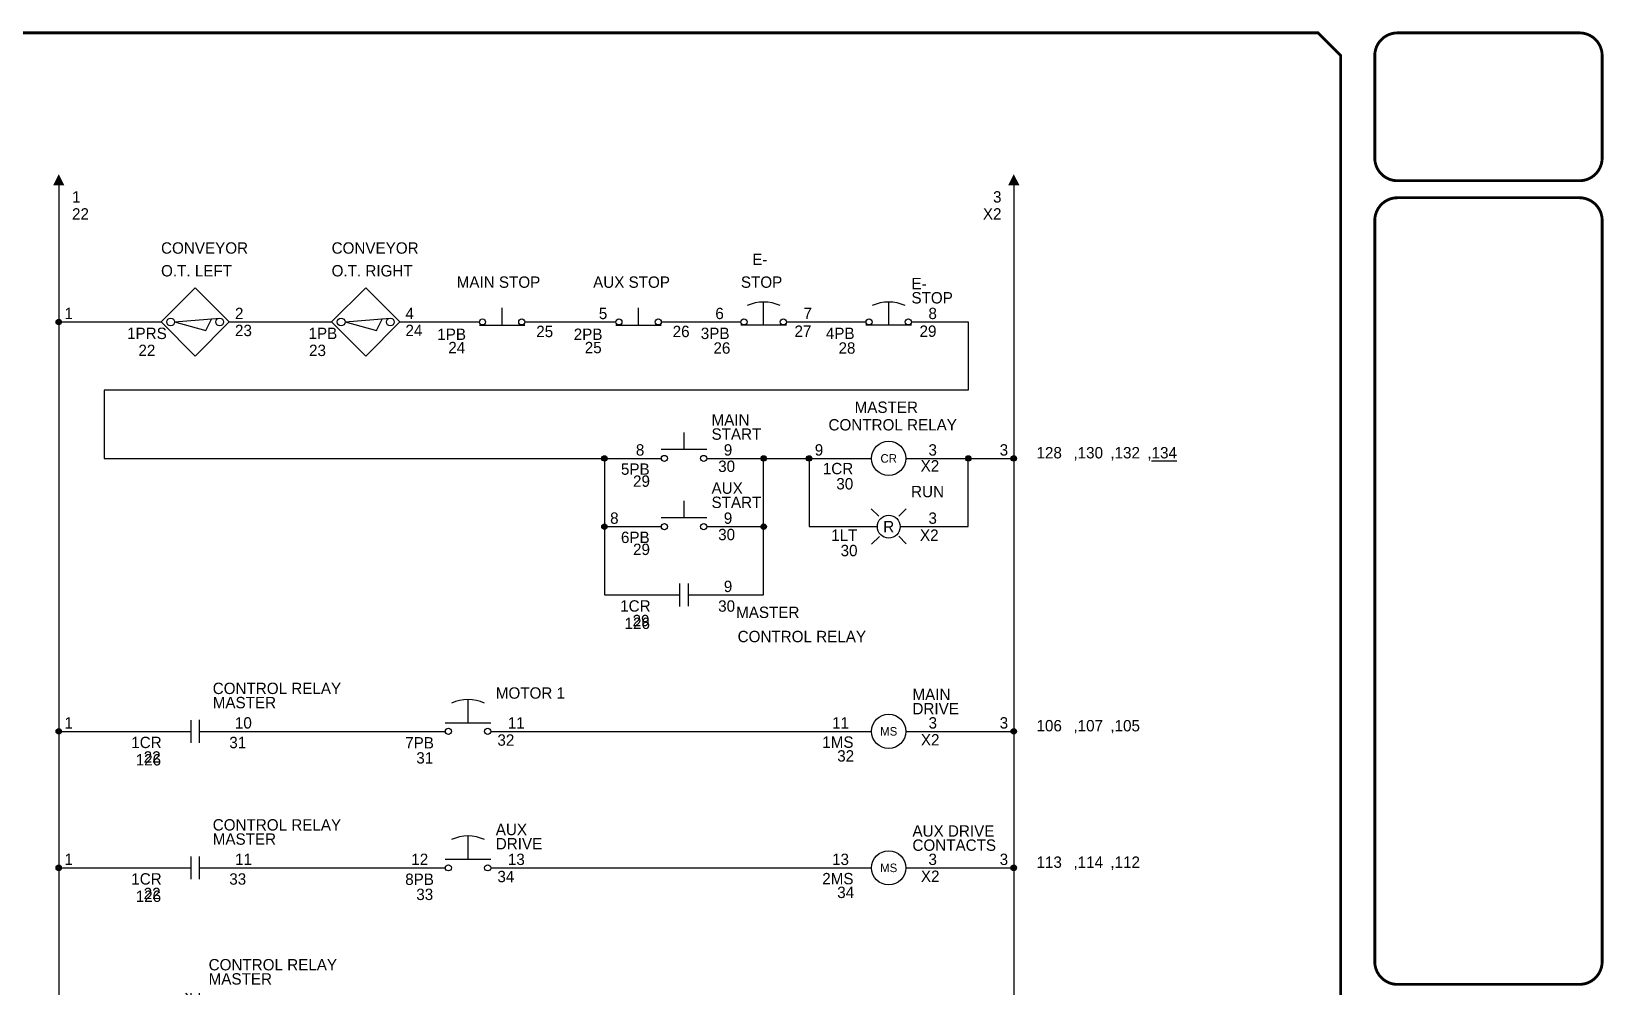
# Model space of a CAD drawing. Header units: inches. Extents: x 0 to 33.5, y 0 to 22.4.
# Drawn here: x 16.2 to 33.48, y 11.95 to 22.44 of the extents above; entities that cross this region are included whole.
import ezdxf
from ezdxf.enums import TextEntityAlignment as Align

# ---------------------------------------------------------------- set-up
doc = ezdxf.new("R2010")
doc.units = ezdxf.units.IN
doc.header["$MEASUREMENT"] = 0
for name, color, linetype in [('ATTRIBUTES', 1, 'Continuous'), ('GRAPHIC', 7, 'Continuous'), ('TITLE', 7, 'Continuous'), ('WIRE', 7, 'Continuous'), ('XREF', 7, 'Continuous')]:
    doc.layers.add(name, color=color, linetype=linetype)
doc.styles.add('ITALIC', font='ITALIC')
doc.styles.add('SIMPLEX', font='SIMPLEX')

# ---------------------------------------------------------------- blocks, each defined once
blk = doc.blocks.new('NO_NUM_acade_title')
at = {"layer": 'TITLE'}
blk.add_line((30.594, 22.177), (30.594, 20.781), dxfattribs=at)
at = {"layer": 'TITLE', "const_width": 0.0312}
blk.add_lwpolyline([(30.594, 0.281), (30.594, 22.177), (30.344, 22.427), (0.281, 22.427), (0.031, 22.177), (0.031, 0.281), (0.281, 0.031), (30.344, 0.031)], close=True, dxfattribs=at)
for points in [[(31.219, 22.427, 0.414214), (30.969, 22.177, 0.414214)], [(33.469, 22.177, 0.414214), (33.219, 22.427, 0.414214)], [(30.969, 21.052, 0.414214), (31.219, 20.802, 0.414214)], [(33.219, 20.802, 0.414214), (33.469, 21.052, 0.414214)], [(31.219, 20.615, 0.414214), (30.969, 20.365, 0.414214)], [(33.469, 20.365, 0.414214), (33.219, 20.615, 0.414214)], [(30.969, 12.219, 0.414214), (31.219, 11.969, 0.414214)], [(33.219, 11.969, 0.414214), (33.469, 12.219, 0.414214)]]:
    blk.add_lwpolyline(points, format="xyb", dxfattribs=at)
for points in [[(33.219, 22.427), (31.219, 22.427)], [(30.969, 22.177), (30.969, 21.052)], [(33.469, 22.177), (33.469, 21.052)], [(33.219, 20.802), (31.219, 20.802)], [(33.219, 20.615), (31.219, 20.615)], [(30.969, 20.365), (30.969, 12.219)], [(33.469, 20.365), (33.469, 12.219)], [(31.219, 11.969), (33.219, 11.969)]]:
    blk.add_lwpolyline(points, dxfattribs=at)
at = {"layer": 'TITLE', "color": 1, "style": 'ITALIC'}
for tag, height, p in [('TITLE#1', 0.125, (32.156, 3.406)), ('TITLE#2', 0.125, (32.156, 3.204)), ('TITLE#3', 0.125, (32.156, 3.001)), ('TITLE#4', 0.125, (32.156, 2.799)), ('DWG#', 0.2, (32.156, 0.826))]:
    blk.add_attdef(tag, text='', height=height, dxfattribs=at).set_placement(p, align=Align.CENTER)
at = {"layer": 'TITLE', "color": 1, "style": 'SIMPLEX'}
blk.add_attdef('CAD#', (30.826, 1.958), '', height=0.0938, rotation=90, dxfattribs=at)
at = {"layer": 'TITLE', "color": 1}
for tag, p, height, style in [('ENGINEER', (31.237, 1.958), 0.0938, 'ITALIC'), ('CHKDBY', (32.424, 1.958), 0.0938, 'ITALIC'), ('JOB#', (31.464, 1.644), 0.0938, 'SIMPLEX'), ('DRAWNBY', (32.494, 1.644), 0.0938, 'ITALIC'), ('SCALE', (31.353, 1.344), 0.0938, 'SIMPLEX'), ('DATE', (32.408, 1.344), 0.0938, 'SIMPLEX'), ('SHTS', (32.532, 0.25), 0.2, 'ITALIC')]:
    blk.add_attdef(tag, p, '', height=height, dxfattribs=dict(at, style=style))
at = {"layer": 'TITLE', "color": 1, "style": 'ITALIC'}
blk.add_attdef('SH#', text='', height=0.2, dxfattribs=at).set_placement((31.881, 0.25), align=Align.RIGHT)
at = {"layer": 'TITLE', "color": 7, "flags": 9}
blk.add_attdef('WD_TB', (31.219, 0.031), '', height=0.125, dxfattribs=at)
blk = doc.blocks.new('_PTRUL')
at = {"layer": 'GRAPHIC'}
blk.add_solid([(-0.062, 0), (0.063, 0), (0, 0.125)], dxfattribs=at)
at = {"layer": 'ATTRIBUTES', "flags": 2}
blk.add_attdef('CONNECTION', (0, 0), '', height=0.125, dxfattribs=at)
at = {"layer": 'ATTRIBUTES'}
for tag, p in [('WIRENO', (0.146, -0.188)), ('TERMNO', (0.146, -0.375))]:
    blk.add_attdef(tag, p, '', height=0.125, dxfattribs=at)
blk = doc.blocks.new('_PTRUR')
at = {"layer": 'GRAPHIC'}
blk.add_solid([(-0.062, 0), (0.063, 0), (0, 0.125)], dxfattribs=at)
at = {"layer": 'ATTRIBUTES', "flags": 2}
blk.add_attdef('CONNECTION', (0, 0), '', height=0.125, dxfattribs=at)
at = {"layer": 'ATTRIBUTES'}
for tag, p in [('WIRENO', (-0.135, -0.188)), ('TERMNO', (-0.135, -0.375))]:
    blk.add_attdef(tag, text='', height=0.125, dxfattribs=at).set_placement(p, align=Align.RIGHT)
blk = doc.blocks.new('_WCONN')
at = {"layer": 'GRAPHIC'}
for radius in [0.03, 0.03, 0.0217, 0.0125]:
    blk.add_circle((0, 0), radius, dxfattribs=at)
at = {"layer": 'ATTRIBUTES', "flags": 2}
blk.add_attdef('CONNECTION', (0, 0), '', height=0.125, dxfattribs=at)
blk = doc.blocks.new('_PRSNC')
at = {"layer": 'GRAPHIC', "linetype": 'Continuous'}
for p, q in [((0, 0), (0.375, 0.375)), ((0.375, 0.375), (0.75, 0)), ((0.375, -0.375), (0, 0)), ((0.148, 0), (0.645, 0.043)), ((0.148, 0), (0.493, -0.093)), ((0.75, 0), (0.375, -0.375)), ((0.493, -0.093), (0.556, 0.032))]:
    blk.add_line(p, q, dxfattribs=at)
for centre in [(0.105, 0), (0.645, 0)]:
    blk.add_circle(centre, 0.0425, dxfattribs=at)
at = {"layer": 'ATTRIBUTES'}
for tag, p in [('DESCRIPTION', (0.844, 0.406)), ('DESCRIPTION', (0.844, 0.25)), ('WIRE_OUT', (0.812, 0.031))]:
    blk.add_attdef(tag, p, '', height=0.125, dxfattribs=at)
for tag, p, flags in [('CONNECTION', (0.375, 0.375), 3), ('CONNECTION', (0, 0), 3), ('CONNECTION', (0.75, 0), 3), ('CONNECTION', (0.375, -0.375), 3), ('PANEL', (-0.431, -0.562), 1), ('MFG', (0.256, -0.562), 1), ('CATNO', (0.694, -0.562), 1)]:
    blk.add_attdef(tag, p, '', height=0.125, dxfattribs=dict(at, flags=flags))
for tag, p in [('WIRE_IN', (-0.062, 0.031)), ('SYS1', (-0.018, -0.792))]:
    blk.add_attdef(tag, text='', height=0.125, dxfattribs=at).set_placement(p, align=Align.RIGHT)
at = {"layer": 'ATTRIBUTES', "linetype": 'Continuous'}
for tag, p in [('DESCRIPTOR', (0.062, -0.188)), ('TERM_IN', (-0.062, -0.375))]:
    blk.add_attdef(tag, text='', height=0.125, dxfattribs=at).set_placement(p, align=Align.RIGHT)
blk.add_attdef('TERM_OUT', (0.812, -0.156), '', height=0.125, dxfattribs=at)
at = {"layer": 'ATTRIBUTES', "linetype": 'Continuous', "flags": 1}
blk.add_attdef('SYS2', text='', height=0.125, dxfattribs=at).set_placement((1.819, -0.562), align=Align.RIGHT)
blk = doc.blocks.new('_PBNC')
at = {"layer": 'GRAPHIC'}
for p, q in [((0.375, -0.034), (0.375, 0.156)), ((0, 0), (0.125, 0)), ((0.125, -0.034), (0.625, -0.034)), ((0.625, 0), (0.75, 0))]:
    blk.add_line(p, q, dxfattribs=at)
for centre in [(0.159, 0), (0.591, 0)]:
    blk.add_circle(centre, 0.0336, dxfattribs=at)
at = {"layer": 'ATTRIBUTES'}
for tag, p in [('DESCRIPTION', (0.603, 0.327)), ('DESCRIPTION', (0.603, 0.171)), ('WIRE_OUT', (0.761, 0.013)), ('TERM_OUT', (0.75, -0.167))]:
    blk.add_attdef(tag, p, '', height=0.125, dxfattribs=at)
for tag, p in [('WIRE_IN', (-0.04, 0.021)), ('DESCRIPTOR', (-0.022, -0.198)), ('TERM_IN', (-0.031, -0.344)), ('SYS1', (-0.044, -0.531))]:
    blk.add_attdef(tag, text='', height=0.125, dxfattribs=at).set_placement(p, align=Align.RIGHT)
for tag, p, flags in [('CONNECTION', (0, 0), 3), ('CONNECTION', (0.75, 0), 3), ('PANEL', (0.678, -0.34), 1), ('SYS2', (0.137, -0.718), 1)]:
    blk.add_attdef(tag, p, '', height=0.125, dxfattribs=dict(at, flags=flags))
at = {"layer": 'ATTRIBUTES', "style": 'SIMPLEX', "flags": 1}
for tag, p in [('MFG', (0.15, -0.279)), ('CATNO', (0.15, -0.488))]:
    blk.add_attdef(tag, p, '', height=0.125, dxfattribs=at)
blk = doc.blocks.new('_MHNC')
at = {"layer": 'GRAPHIC'}
for p, q in [((0.375, -0.034), (0.375, 0.218)), ((0, 0), (0.125, 0)), ((0.625, 0), (0.75, 0)), ((0.625, -0.034), (0.125, -0.034))]:
    blk.add_line(p, q, dxfattribs=at)
for centre in [(0.159, 0), (0.591, 0)]:
    blk.add_circle(centre, 0.0336, dxfattribs=at)
blk.add_arc((0.375, -0.218), 0.437, 65.3992, 114.6008, dxfattribs=at)
at = {"layer": 'ATTRIBUTES'}
for tag, p in [('DESCRIPTION', (0.625, 0.359)), ('DESCRIPTION', (0.625, 0.203)), ('WIRE_OUT', (0.723, 0.03)), ('TERM_OUT', (0.714, -0.164))]:
    blk.add_attdef(tag, p, '', height=0.125, dxfattribs=at)
for tag, p in [('WIRE_IN', (-0.004, 0.036)), ('DESCRIPTOR', (0, -0.188)), ('TERM_IN', (0.009, -0.349)), ('SYS1', (0.076, -0.501))]:
    blk.add_attdef(tag, text='', height=0.125, dxfattribs=at).set_placement(p, align=Align.RIGHT)
for tag, p, flags in [('CONNECTION', (0, 0), 3), ('CONNECTION', (0.75, 0), 3), ('PANEL', (0.75, -0.32), 1), ('SYS2', (0.214, -0.681), 1)]:
    blk.add_attdef(tag, p, '', height=0.125, dxfattribs=dict(at, flags=flags))
at = {"layer": 'ATTRIBUTES', "style": 'SIMPLEX', "flags": 1}
for tag, p in [('MFG', (0.228, -0.254)), ('CATNO', (0.228, -0.462))]:
    blk.add_attdef(tag, p, '', height=0.125, dxfattribs=at)
blk = doc.blocks.new('_PBNO')
at = {"layer": 'GRAPHIC'}
for p, q in [((0.375, 0.097), (0.375, 0.283)), ((0.625, 0.097), (0.125, 0.097)), ((0, 0), (0.125, 0)), ((0.625, 0), (0.75, 0))]:
    blk.add_line(p, q, dxfattribs=at)
for centre in [(0.159, 0), (0.591, 0)]:
    blk.add_circle(centre, 0.0336, dxfattribs=at)
at = {"layer": 'ATTRIBUTES'}
for tag, p in [('DESCRIPTION', (0.677, 0.361)), ('DESCRIPTION', (0.677, 0.205)), ('WIRE_OUT', (0.762, 0.039)), ('TERM_OUT', (0.75, -0.149))]:
    blk.add_attdef(tag, p, '', height=0.125, dxfattribs=at)
for tag, p in [('WIRE_IN', (-0.003, 0.039)), ('DESCRIPTOR', (-0.003, -0.18)), ('TERM_IN', (0, -0.312)), ('SYS1', (0.072, -0.5))]:
    blk.add_attdef(tag, text='', height=0.125, dxfattribs=at).set_placement(p, align=Align.RIGHT)
for tag, p, flags in [('CONNECTION', (0, 0), 3), ('CONNECTION', (0.75, 0), 3), ('PANEL', (0.69, -0.316), 1), ('SYS2', (0.156, -0.658), 1)]:
    blk.add_attdef(tag, p, '', height=0.125, dxfattribs=dict(at, flags=flags))
at = {"layer": 'ATTRIBUTES', "style": 'SIMPLEX', "flags": 1}
for tag, p in [('MFG', (0.169, -0.245)), ('CATNO', (0.169, -0.453))]:
    blk.add_attdef(tag, p, '', height=0.125, dxfattribs=at)
blk = doc.blocks.new('_CR')
at = {"layer": 'GRAPHIC'}
for p, q in [((0, 0), (0.188, 0)), ((0.563, 0), (0.75, 0))]:
    blk.add_line(p, q, dxfattribs=at)
blk.add_circle((0.375, 0), 0.188, dxfattribs=at)
at = {"layer": 'ATTRIBUTES'}
for tag, p in [('DESCRIPTION', (0.61, 0.373)), ('DESCRIPTION', (0.61, 0.217)), ('WIRE_OUT', (0.734, 0.039)), ('TERM_OUT', (0.726, -0.144))]:
    blk.add_attdef(tag, p, '', height=0.125, dxfattribs=at)
for tag, p, flags in [('CONNECTION', (0.36, 0.201), 3), ('CONNECTION', (0, 0), 3), ('CONNECTION', (0.75, 0), 3), ('CONNECTION', (0.36, -0.174), 3), ('PANEL', (0.618, -0.336), 1), ('SYS2', (0.136, -0.765), 1)]:
    blk.add_attdef(tag, p, '', height=0.125, dxfattribs=dict(at, flags=flags))
for tag, p in [('WIRE_IN', (-0.01, 0.039)), ('DESCRIPTOR', (-0.015, -0.174)), ('TERM_IN', (-0.015, -0.341)), ('SYS1', (0.08, -0.54))]:
    blk.add_attdef(tag, text='', height=0.125, dxfattribs=at).set_placement(p, align=Align.RIGHT)
at = {"layer": 'ATTRIBUTES', "style": 'SIMPLEX', "flags": 1}
for tag, p in [('MFG', (0.15, -0.343)), ('CATNO', (0.15, -0.551))]:
    blk.add_attdef(tag, p, '', height=0.125, dxfattribs=at)
at = {"layer": 'GRAPHIC'}
blk.add_text('CR', height=0.0938, dxfattribs=at).set_placement((0.375, 0), align=Align.MIDDLE)
blk = doc.blocks.new('_LT')
at = {"layer": 'GRAPHIC'}
for p, q in [((0.181, 0.197), (0.268, 0.114)), ((0.488, 0.114), (0.568, 0.197)), ((0, 0), (0.25, 0)), ((0.5, 0), (0.75, 0)), ((0.185, -0.194), (0.272, -0.11)), ((0.488, -0.106), (0.568, -0.19))]:
    blk.add_line(p, q, dxfattribs=at)
blk.add_circle((0.375, 0), 0.125, dxfattribs=at)
at = {"layer": 'ATTRIBUTES'}
for tag, p in [('DESCRIPTION', (0.621, 0.323)), ('DESCRIPTION', (0.621, 0.167)), ('WIRE_OUT', (0.719, 0.031)), ('TERM_OUT', (0.719, -0.156))]:
    blk.add_attdef(tag, p, '', height=0.125, dxfattribs=at)
for tag, p in [('WIRE_IN', (0.031, 0.031)), ('DESCRIPTOR', (0.031, -0.156)), ('TERM_IN', (0.032, -0.325)), ('SYS1', (0.031, -0.5))]:
    blk.add_attdef(tag, text='', height=0.125, dxfattribs=at).set_placement(p, align=Align.RIGHT)
for tag, p, flags in [('CONNECTION', (0, 0), 3), ('CONNECTION', (0.75, 0), 3), ('PANEL', (0.668, -0.351), 1), ('SYS2', (0.21, -0.708), 1)]:
    blk.add_attdef(tag, p, '', height=0.125, dxfattribs=dict(at, flags=flags))
blk.add_attdef('COLOR', text='', height=0.125, dxfattribs=at).set_placement((0.375, 0), align=Align.MIDDLE)
at = {"layer": 'ATTRIBUTES', "style": 'SIMPLEX', "flags": 1}
for tag, p in [('MFG', (0.216, -0.352)), ('CATNO', (0.216, -0.561))]:
    blk.add_attdef(tag, p, '', height=0.125, dxfattribs=at)
blk = doc.blocks.new('_CRNO')
at = {"layer": 'GRAPHIC'}
for p, q in [((0, 0), (0.326, 0)), ((0.326, 0.124), (0.326, -0.126)), ((0.42, 0.125), (0.42, -0.125)), ((0.42, 0), (0.75, 0))]:
    blk.add_line(p, q, dxfattribs=at)
at = {"layer": 'ATTRIBUTES'}
for tag, p in [('DESCRIPTION', (0.568, 0.41)), ('DESCRIPTION', (0.568, 0.254)), ('WIRE_OUT', (0.757, 0.045)), ('TERM_OUT', (0.75, -0.185))]:
    blk.add_attdef(tag, p, '', height=0.125, dxfattribs=at)
for tag, p in [('WIRE_IN', (0, 0.045)), ('DESCRIPTOR', (0.007, -0.184)), ('TERM_IN', (-0.005, -0.344)), ('SYS1', (0.254, -0.562))]:
    blk.add_attdef(tag, text='', height=0.125, dxfattribs=at).set_placement(p, align=Align.RIGHT)
for tag, p, flags in [('CONNECTION', (0, 0), 3), ('CONNECTION', (0.75, 0), 3), ('SYS2', (0.591, -0.846), 1)]:
    blk.add_attdef(tag, p, '', height=0.125, dxfattribs=dict(at, flags=flags))
at = {"layer": 'ATTRIBUTES', "style": 'SIMPLEX', "flags": 1}
for tag, p in [('MFG', (0.605, -0.407)), ('PANEL', (1.063, -0.402)), ('CATNO', (0.605, -0.615))]:
    blk.add_attdef(tag, p, '', height=0.125, dxfattribs=at)
blk = doc.blocks.new('_MHNO')
at = {"layer": 'GRAPHIC'}
for p, q in [((0.375, 0.094), (0.375, 0.35)), ((0, 0), (0.125, 0)), ((0.125, 0.094), (0.625, 0.094)), ((0.625, 0), (0.75, 0))]:
    blk.add_line(p, q, dxfattribs=at)
for centre in [(0.159, 0), (0.591, 0)]:
    blk.add_circle(centre, 0.0336, dxfattribs=at)
blk.add_arc((0.375, -0.087), 0.437, 65.3992, 114.6008, dxfattribs=at)
at = {"layer": 'ATTRIBUTES'}
for tag, p in [('DESCRIPTION', (0.68, 0.359)), ('DESCRIPTION', (0.68, 0.203)), ('WIRE_OUT', (0.723, 0.03)), ('TERM_OUT', (0.698, -0.158))]:
    blk.add_attdef(tag, p, '', height=0.125, dxfattribs=at)
for tag, p in [('WIRE_IN', (0.001, 0.033)), ('DESCRIPTOR', (0, -0.188)), ('TERM_IN', (-0.008, -0.354)), ('SYS1', (0.094, -0.562))]:
    blk.add_attdef(tag, text='', height=0.125, dxfattribs=at).set_placement(p, align=Align.RIGHT)
for tag, p, flags in [('CONNECTION', (0, 0), 3), ('CONNECTION', (0.75, 0), 3), ('PANEL', (0.996, -0.361), 1), ('SYS2', (0.242, -0.611), 1)]:
    blk.add_attdef(tag, p, '', height=0.125, dxfattribs=dict(at, flags=flags))
at = {"layer": 'ATTRIBUTES', "style": 'SIMPLEX', "flags": 1}
for tag, p in [('MFG', (0.256, -0.168)), ('CATNO', (0.256, -0.377))]:
    blk.add_attdef(tag, p, '', height=0.125, dxfattribs=at)
blk = doc.blocks.new('_MS')
at = {"layer": 'GRAPHIC'}
for p, q in [((0, 0), (0.188, 0)), ((0.563, 0), (0.75, 0))]:
    blk.add_line(p, q, dxfattribs=at)
blk.add_circle((0.375, 0), 0.188, dxfattribs=at)
at = {"layer": 'ATTRIBUTES'}
for tag, p in [('DESCRIPTION', (0.636, 0.343)), ('DESCRIPTION', (0.636, 0.187)), ('WIRE_OUT', (0.734, 0.031)), ('TERM_OUT', (0.729, -0.155))]:
    blk.add_attdef(tag, p, '', height=0.125, dxfattribs=at)
for tag, p in [('WIRE_IN', (-0.013, 0.055)), ('DESCRIPTOR', (-0.012, -0.181)), ('TERM_IN', (-0.005, -0.332)), ('SYS1', (0.35, -0.51))]:
    blk.add_attdef(tag, text='', height=0.125, dxfattribs=at).set_placement(p, align=Align.RIGHT)
for tag, p, flags in [('CONNECTION', (0.363, 0.194), 3), ('CONNECTION', (0, 0), 3), ('CONNECTION', (0.75, 0), 3), ('CONNECTION', (0.363, -0.181), 3), ('PANEL', (1.066, -0.316), 1), ('SYS2', (0.615, -0.73), 1)]:
    blk.add_attdef(tag, p, '', height=0.125, dxfattribs=dict(at, flags=flags))
at = {"layer": 'ATTRIBUTES', "style": 'SIMPLEX', "flags": 1}
for tag, p in [('MFG', (0.629, -0.333)), ('CATNO', (0.629, -0.589))]:
    blk.add_attdef(tag, p, '', height=0.125, dxfattribs=at)
at = {"layer": 'GRAPHIC'}
blk.add_text('MS', height=0.0938, dxfattribs=at).set_placement((0.375, 0), align=Align.MIDDLE)
blk = doc.blocks.new('_CRNC')
at = {"layer": 'GRAPHIC'}
for p, q in [((0, 0), (0.327, 0)), ((0.268, 0.122), (0.484, -0.124)), ((0.327, 0.124), (0.327, -0.126)), ((0.42, 0.124), (0.42, -0.126)), ((0.42, 0), (0.75, 0))]:
    blk.add_line(p, q, dxfattribs=at)
at = {"layer": 'ATTRIBUTES'}
for tag, p in [('DESCRIPTION', (0.523, 0.373)), ('DESCRIPTION', (0.523, 0.217)), ('WIRE_OUT', (0.691, 0.055)), ('TERM_OUT', (0.688, -0.159))]:
    blk.add_attdef(tag, p, '', height=0.125, dxfattribs=at)
for tag, p in [('WIRE_IN', (0.003, 0.055)), ('DESCRIPTOR', (-0.015, -0.189)), ('TERM_IN', (0, -0.344)), ('SYS1', (0.233, -0.531))]:
    blk.add_attdef(tag, text='', height=0.125, dxfattribs=at).set_placement(p, align=Align.RIGHT)
for tag, p, flags in [('CONNECTION', (0, 0), 3), ('CONNECTION', (0.75, 0), 3), ('SYS2', (0.541, -0.851), 1)]:
    blk.add_attdef(tag, p, '', height=0.125, dxfattribs=dict(at, flags=flags))
at = {"layer": 'ATTRIBUTES', "style": 'SIMPLEX', "flags": 1}
for tag, p in [('MFG', (0.555, -0.412)), ('PANEL', (0.999, -0.408)), ('CATNO', (0.555, -0.62))]:
    blk.add_attdef(tag, p, '', height=0.125, dxfattribs=at)

msp = doc.modelspace()

# ---------------------------------------------------------------- linework, layer by layer
for points in [[(16.5, 20.75), (16.5, 2.75)], [(27, 20.75), (27, 2.75)], [(16.5, 19.25), (17.625, 19.25)], [(26, 19.25), (26.5, 19.25), (26.5, 18.5), (17, 18.5), (17, 17.75), (23, 17.75)], [(18.375, 19.25), (19.5, 19.25)], [(20.25, 19.25), (21, 19.25)], [(21.75, 19.25), (22.5, 19.25)], [(23.25, 19.25), (23.875, 19.25)], [(24.625, 19.25), (25.25, 19.25)], [(22.5, 17.75), (22.5, 16.25), (23, 16.25)], [(23.75, 17.75), (25.25, 17.75)], [(23.75, 16.25), (24.25, 16.25), (24.25, 17.75)], [(24.75, 17.75), (24.75, 17), (25.25, 17)], [(26, 17.75), (27, 17.75)], [(26, 17), (26.5, 17), (26.5, 17.75)], [(22.5, 17), (23, 17)], [(23.75, 17), (24.25, 17)], [(16.5, 14.75), (17.625, 14.75)], [(18.375, 14.75), (20.625, 14.75)], [(21.375, 14.75), (25.25, 14.75)], [(26, 14.75), (27, 14.75)], [(16.5, 13.25), (17.625, 13.25)], [(18.375, 13.25), (20.625, 13.25)], [(21.375, 13.25), (25.25, 13.25)], [(26, 13.25), (27, 13.25)]]:
    msp.add_lwpolyline(points)

# ---------------------------------------------------------------- block references
for name, p in [('NO_NUM_acade_title', (0, 0)), ('_WCONN', (16.5, 19.25)), ('_WCONN', (22.5, 17.75)), ('_WCONN', (24.25, 17.75)), ('_WCONN', (24.75, 17.75)), ('_WCONN', (26.5, 17.75)), ('_WCONN', (27, 17.75)), ('_WCONN', (22.5, 17)), ('_WCONN', (24.25, 17)), ('_WCONN', (16.5, 14.75)), ('_WCONN', (27, 14.75)), ('_WCONN', (16.5, 13.25)), ('_WCONN', (27, 13.25))]:
    msp.add_blockref(name, p)
for name, p, values in [('_PTRUL', (16.5, 20.75), {'WIRENO': '1', 'TERMNO': '22'}), ('_PTRUR', (27, 20.75), {'WIRENO': '3', 'TERMNO': 'X2'})]:
    msp.add_blockref(name, p).add_auto_attribs(values)
ref = msp.add_blockref('_PRSNC', (17.625, 19.25))
ref.add_attrib('DESCRIPTION', 'CONVEYOR', (17.625, 20), dxfattribs={"layer": 'ATTRIBUTES', "height": 0.125})
ref.add_attrib('DESCRIPTION', 'O.T. LEFT', (17.625, 19.75), dxfattribs={"layer": 'ATTRIBUTES', "height": 0.125})
ref.add_attrib('DESCRIPTOR', '1PRS', dxfattribs={"layer": 'ATTRIBUTES', "linetype": 'Continuous', "height": 0.125}).set_placement((17.688, 19.062), align=Align.RIGHT)
ref.add_attrib('TERM_IN', '22', dxfattribs={"layer": 'ATTRIBUTES', "linetype": 'Continuous', "height": 0.125}).set_placement((17.562, 18.875), align=Align.RIGHT)
ref.add_attrib('TERM_OUT', '23', (18.438, 19.094), dxfattribs={"layer": 'ATTRIBUTES', "linetype": 'Continuous', "height": 0.125})
ref = msp.add_blockref('_PRSNC', (19.5, 19.25))
ref.add_attrib('DESCRIPTION', 'CONVEYOR', (19.5, 20), dxfattribs={"layer": 'ATTRIBUTES', "height": 0.125})
ref.add_attrib('DESCRIPTION', 'O.T. RIGHT', (19.5, 19.75), dxfattribs={"layer": 'ATTRIBUTES', "height": 0.125})
ref.add_attrib('DESCRIPTOR', '1PB', dxfattribs={"layer": 'ATTRIBUTES', "linetype": 'Continuous', "height": 0.125}).set_placement((19.562, 19.062), align=Align.RIGHT)
ref.add_attrib('TERM_IN', '23', dxfattribs={"layer": 'ATTRIBUTES', "linetype": 'Continuous', "height": 0.125}).set_placement((19.438, 18.875), align=Align.RIGHT)
ref.add_attrib('TERM_OUT', '24', (20.312, 19.094), dxfattribs={"layer": 'ATTRIBUTES', "linetype": 'Continuous', "height": 0.125})
ref = msp.add_blockref('_MHNC', (23.875, 19.25))
ref.add_attrib('DESCRIPTION', 'E-', (24.125, 19.875), dxfattribs={"layer": 'ATTRIBUTES', "height": 0.125})
ref.add_attrib('DESCRIPTION', 'STOP', (24, 19.625), dxfattribs={"layer": 'ATTRIBUTES', "height": 0.125})
ref.add_attrib('DESCRIPTOR', '3PB', dxfattribs={"layer": 'ATTRIBUTES', "height": 0.125}).set_placement((23.875, 19.062), align=Align.RIGHT)
ref.add_attrib('TERM_IN', '26', dxfattribs={"layer": 'ATTRIBUTES', "height": 0.125}).set_placement((23.884, 18.901), align=Align.RIGHT)
ref.add_attrib('TERM_OUT', '27', (24.589, 19.086), dxfattribs={"layer": 'ATTRIBUTES', "height": 0.125})
ref = msp.add_blockref('_PBNC', (21, 19.25))
ref.add_attrib('DESCRIPTION', 'MAIN STOP', (20.875, 19.625), dxfattribs={"layer": 'ATTRIBUTES', "height": 0.125})
ref.add_attrib('DESCRIPTOR', '1PB', dxfattribs={"layer": 'ATTRIBUTES', "height": 0.125}).set_placement((20.978, 19.052), align=Align.RIGHT)
ref.add_attrib('TERM_IN', '24', dxfattribs={"layer": 'ATTRIBUTES', "height": 0.125}).set_placement((20.969, 18.906), align=Align.RIGHT)
ref.add_attrib('TERM_OUT', '25', (21.75, 19.083), dxfattribs={"layer": 'ATTRIBUTES', "height": 0.125})
ref = msp.add_blockref('_PBNC', (22.5, 19.25))
ref.add_attrib('DESCRIPTION', 'AUX STOP', (22.375, 19.625), dxfattribs={"layer": 'ATTRIBUTES', "height": 0.125})
ref.add_attrib('DESCRIPTOR', '2PB', dxfattribs={"layer": 'ATTRIBUTES', "height": 0.125}).set_placement((22.478, 19.052), align=Align.RIGHT)
ref.add_attrib('TERM_IN', '25', dxfattribs={"layer": 'ATTRIBUTES', "height": 0.125}).set_placement((22.469, 18.906), align=Align.RIGHT)
ref.add_attrib('TERM_OUT', '26', (23.25, 19.083), dxfattribs={"layer": 'ATTRIBUTES', "height": 0.125})
ref = msp.add_blockref('_MHNC', (25.25, 19.25))
ref.add_attrib('DESCRIPTION', 'E-', (25.875, 19.609), dxfattribs={"layer": 'ATTRIBUTES', "height": 0.125})
ref.add_attrib('DESCRIPTION', 'STOP', (25.875, 19.453), dxfattribs={"layer": 'ATTRIBUTES', "height": 0.125})
ref.add_attrib('DESCRIPTOR', '4PB', dxfattribs={"layer": 'ATTRIBUTES', "height": 0.125}).set_placement((25.25, 19.062), align=Align.RIGHT)
ref.add_attrib('TERM_IN', '28', dxfattribs={"layer": 'ATTRIBUTES', "height": 0.125}).set_placement((25.259, 18.901), align=Align.RIGHT)
ref.add_attrib('TERM_OUT', '29', (25.964, 19.086), dxfattribs={"layer": 'ATTRIBUTES', "height": 0.125})
ref = msp.add_blockref('_CR', (25.25, 17.75))
ref.add_attrib('DESCRIPTION', 'MASTER', (25.25, 18.25), dxfattribs={"layer": 'ATTRIBUTES', "height": 0.125})
ref.add_attrib('DESCRIPTION', 'CONTROL RELAY', (24.963, 18.057), dxfattribs={"layer": 'ATTRIBUTES', "height": 0.125})
ref.add_attrib('DESCRIPTOR', '1CR', dxfattribs={"layer": 'ATTRIBUTES', "height": 0.125}).set_placement((25.235, 17.576), align=Align.RIGHT)
ref.add_attrib('TERM_IN', '30', dxfattribs={"layer": 'ATTRIBUTES', "height": 0.125}).set_placement((25.235, 17.409), align=Align.RIGHT)
ref.add_attrib('TERM_OUT', 'X2', (25.976, 17.606), dxfattribs={"layer": 'ATTRIBUTES', "height": 0.125})
ref = msp.add_blockref('_PBNO', (23, 17.75))
ref.add_attrib('DESCRIPTION', 'MAIN', (23.677, 18.111), dxfattribs={"layer": 'ATTRIBUTES', "height": 0.125})
ref.add_attrib('DESCRIPTION', 'START', (23.677, 17.955), dxfattribs={"layer": 'ATTRIBUTES', "height": 0.125})
ref.add_attrib('DESCRIPTOR', '5PB', dxfattribs={"layer": 'ATTRIBUTES', "height": 0.125}).set_placement((22.997, 17.57), align=Align.RIGHT)
ref.add_attrib('TERM_IN', '29', dxfattribs={"layer": 'ATTRIBUTES', "height": 0.125}).set_placement((23, 17.438), align=Align.RIGHT)
ref.add_attrib('TERM_OUT', '30', (23.75, 17.601), dxfattribs={"layer": 'ATTRIBUTES', "height": 0.125})
ref = msp.add_blockref('_PBNO', (23, 17))
ref.add_attrib('DESCRIPTION', 'AUX', (23.677, 17.361), dxfattribs={"layer": 'ATTRIBUTES', "height": 0.125})
ref.add_attrib('DESCRIPTION', 'START', (23.677, 17.205), dxfattribs={"layer": 'ATTRIBUTES', "height": 0.125})
ref.add_attrib('DESCRIPTOR', '6PB', dxfattribs={"layer": 'ATTRIBUTES', "height": 0.125}).set_placement((22.997, 16.82), align=Align.RIGHT)
ref.add_attrib('TERM_IN', '29', dxfattribs={"layer": 'ATTRIBUTES', "height": 0.125}).set_placement((23, 16.688), align=Align.RIGHT)
ref.add_attrib('TERM_OUT', '30', (23.75, 16.851), dxfattribs={"layer": 'ATTRIBUTES', "height": 0.125})
ref = msp.add_blockref('_LT', (25.25, 17))
ref.add_attrib('DESCRIPTION', 'RUN', (25.871, 17.323), dxfattribs={"layer": 'ATTRIBUTES', "height": 0.125})
ref.add_attrib('DESCRIPTOR', '1LT', dxfattribs={"layer": 'ATTRIBUTES', "height": 0.125}).set_placement((25.281, 16.844), align=Align.RIGHT)
ref.add_attrib('COLOR', 'R', dxfattribs={"layer": 'ATTRIBUTES', "height": 0.125}).set_placement((25.625, 17), align=Align.MIDDLE)
ref.add_attrib('TERM_IN', '30', dxfattribs={"layer": 'ATTRIBUTES', "height": 0.125}).set_placement((25.282, 16.675), align=Align.RIGHT)
ref.add_attrib('TERM_OUT', 'X2', (25.969, 16.844), dxfattribs={"layer": 'ATTRIBUTES', "height": 0.125})
ref = msp.add_blockref('_CRNO', (23, 16.25))
ref.add_attrib('DESCRIPTION', 'MASTER', (23.947, 15.996), dxfattribs={"layer": 'ATTRIBUTES', "height": 0.125})
ref.add_attrib('DESCRIPTION', 'CONTROL RELAY', (23.964, 15.73), dxfattribs={"layer": 'ATTRIBUTES', "height": 0.125})
ref.add_attrib('DESCRIPTOR', '1CR', dxfattribs={"layer": 'ATTRIBUTES', "height": 0.125}).set_placement((23.007, 16.066), align=Align.RIGHT)
ref.add_attrib('TERM_IN', '29', dxfattribs={"layer": 'ATTRIBUTES', "height": 0.125}).set_placement((22.995, 15.906), align=Align.RIGHT)
ref.add_attrib('TERM_OUT', '30', (23.75, 16.065), dxfattribs={"layer": 'ATTRIBUTES', "height": 0.125})
ref = msp.add_blockref('_CRNO', (17.625, 14.75))
ref.add_attrib('DESCRIPTION', 'MASTER', (18.193, 15.004), dxfattribs={"layer": 'ATTRIBUTES', "height": 0.125})
ref.add_attrib('DESCRIPTION', 'CONTROL RELAY', (18.193, 15.16), dxfattribs={"layer": 'ATTRIBUTES', "height": 0.125})
ref.add_attrib('DESCRIPTOR', '1CR', dxfattribs={"layer": 'ATTRIBUTES', "height": 0.125}).set_placement((17.632, 14.566), align=Align.RIGHT)
ref.add_attrib('TERM_IN', '22', dxfattribs={"layer": 'ATTRIBUTES', "height": 0.125}).set_placement((17.62, 14.406), align=Align.RIGHT)
ref.add_attrib('TERM_OUT', '31', (18.375, 14.565), dxfattribs={"layer": 'ATTRIBUTES', "height": 0.125})
ref = msp.add_blockref('_MHNO', (20.625, 14.75))
ref.add_attrib('DESCRIPTION', 'MOTOR 1', (21.305, 15.109), dxfattribs={"layer": 'ATTRIBUTES', "height": 0.125})
ref.add_attrib('DESCRIPTOR', '7PB', dxfattribs={"layer": 'ATTRIBUTES', "height": 0.125}).set_placement((20.625, 14.562), align=Align.RIGHT)
ref.add_attrib('TERM_IN', '31', dxfattribs={"layer": 'ATTRIBUTES', "height": 0.125}).set_placement((20.617, 14.396), align=Align.RIGHT)
ref.add_attrib('TERM_OUT', '32', (21.323, 14.592), dxfattribs={"layer": 'ATTRIBUTES', "height": 0.125})
ref = msp.add_blockref('_MS', (25.25, 14.75))
ref.add_attrib('DESCRIPTION', 'MAIN', (25.886, 15.093), dxfattribs={"layer": 'ATTRIBUTES', "height": 0.125})
ref.add_attrib('DESCRIPTION', 'DRIVE', (25.886, 14.937), dxfattribs={"layer": 'ATTRIBUTES', "height": 0.125})
ref.add_attrib('DESCRIPTOR', '1MS', dxfattribs={"layer": 'ATTRIBUTES', "height": 0.125}).set_placement((25.238, 14.569), align=Align.RIGHT)
ref.add_attrib('TERM_IN', '32', dxfattribs={"layer": 'ATTRIBUTES', "height": 0.125}).set_placement((25.245, 14.418), align=Align.RIGHT)
ref.add_attrib('TERM_OUT', 'X2', (25.979, 14.595), dxfattribs={"layer": 'ATTRIBUTES', "height": 0.125})
ref = msp.add_blockref('_CRNO', (17.625, 13.25))
ref.add_attrib('DESCRIPTION', 'MASTER', (18.193, 13.504), dxfattribs={"layer": 'ATTRIBUTES', "height": 0.125})
ref.add_attrib('DESCRIPTION', 'CONTROL RELAY', (18.193, 13.66), dxfattribs={"layer": 'ATTRIBUTES', "height": 0.125})
ref.add_attrib('DESCRIPTOR', '1CR', dxfattribs={"layer": 'ATTRIBUTES', "height": 0.125}).set_placement((17.632, 13.066), align=Align.RIGHT)
ref.add_attrib('TERM_IN', '22', dxfattribs={"layer": 'ATTRIBUTES', "height": 0.125}).set_placement((17.62, 12.906), align=Align.RIGHT)
ref.add_attrib('TERM_OUT', '33', (18.375, 13.065), dxfattribs={"layer": 'ATTRIBUTES', "height": 0.125})
ref = msp.add_blockref('_MHNO', (20.625, 13.25))
ref.add_attrib('DESCRIPTION', 'AUX', (21.305, 13.609), dxfattribs={"layer": 'ATTRIBUTES', "height": 0.125})
ref.add_attrib('DESCRIPTION', 'DRIVE', (21.305, 13.453), dxfattribs={"layer": 'ATTRIBUTES', "height": 0.125})
ref.add_attrib('DESCRIPTOR', '8PB', dxfattribs={"layer": 'ATTRIBUTES', "height": 0.125}).set_placement((20.625, 13.062), align=Align.RIGHT)
ref.add_attrib('TERM_IN', '33', dxfattribs={"layer": 'ATTRIBUTES', "height": 0.125}).set_placement((20.617, 12.896), align=Align.RIGHT)
ref.add_attrib('TERM_OUT', '34', (21.323, 13.092), dxfattribs={"layer": 'ATTRIBUTES', "height": 0.125})
ref = msp.add_blockref('_MS', (25.25, 13.25))
ref.add_attrib('DESCRIPTION', 'AUX DRIVE', (25.886, 13.593), dxfattribs={"layer": 'ATTRIBUTES', "height": 0.125})
ref.add_attrib('DESCRIPTION', 'CONTACTS', (25.886, 13.437), dxfattribs={"layer": 'ATTRIBUTES', "height": 0.125})
ref.add_attrib('DESCRIPTOR', '2MS', dxfattribs={"layer": 'ATTRIBUTES', "height": 0.125}).set_placement((25.238, 13.069), align=Align.RIGHT)
ref.add_attrib('TERM_IN', '34', dxfattribs={"layer": 'ATTRIBUTES', "height": 0.125}).set_placement((25.245, 12.918), align=Align.RIGHT)
ref.add_attrib('TERM_OUT', 'X2', (25.979, 13.095), dxfattribs={"layer": 'ATTRIBUTES', "height": 0.125})
ref = msp.add_blockref('_CRNC', (17.625, 11.75))
ref.add_attrib('DESCRIPTION', 'MASTER', (18.148, 11.967), dxfattribs={"layer": 'ATTRIBUTES', "height": 0.125})
ref.add_attrib('DESCRIPTION', 'CONTROL RELAY', (18.148, 12.123), dxfattribs={"layer": 'ATTRIBUTES', "height": 0.125})
ref.add_attrib('DESCRIPTOR', '1CR', dxfattribs={"layer": 'ATTRIBUTES', "height": 0.125}).set_placement((17.61, 11.561), align=Align.RIGHT)
ref.add_attrib('TERM_IN', '22', dxfattribs={"layer": 'ATTRIBUTES', "height": 0.125}).set_placement((17.625, 11.406), align=Align.RIGHT)

# ---------------------------------------------------------------- texts
at = {"layer": 'WIRE'}
for s, p in [('1', (16.562, 19.281)), ('2', (18.438, 19.281)), ('4', (20.312, 19.281)), ('5', (22.438, 19.281)), ('7', (24.688, 19.281)), ('8', (26.062, 19.281)), ('9', (23.812, 17.781)), ('9', (24.812, 17.781)), ('3', (26.062, 17.781)), ('8', (22.562, 17.031)), ('9', (23.812, 17.031)), ('3', (26.062, 17.031)), ('9', (23.812, 16.281)), ('1', (16.562, 14.781)), ('10', (18.437, 14.781)), ('11', (21.438, 14.781)), ('3', (26.063, 14.781)), ('1', (16.562, 13.281)), ('11', (18.438, 13.281)), ('13', (21.438, 13.281)), ('3', (26.062, 13.281))]:
    msp.add_text(s, height=0.125, dxfattribs=at).set_placement(p)
for s, p in [('6', (23.812, 19.281)), ('8', (22.938, 17.781)), ('3', (26.938, 17.781)), ('11', (25.188, 14.781)), ('3', (26.938, 14.781)), ('12', (20.562, 13.281)), ('13', (25.188, 13.281)), ('3', (26.938, 13.281))]:
    msp.add_text(s, height=0.125, dxfattribs=at).set_placement(p, align=Align.RIGHT)
at = {"layer": 'XREF'}
for s, p in [('128', (27.25, 17.75)), (',130', (27.656, 17.75)), (',132', (28.062, 17.75)), (',%%u134%%u', (28.469, 17.75)), ('106', (27.25, 14.75)), (',107', (27.656, 14.75)), (',105', (28.062, 14.75)), ('113', (27.25, 13.25)), (',114', (27.656, 13.25)), (',112', (28.062, 13.25))]:
    msp.add_text(s, height=0.125, dxfattribs=at).set_placement(p)
for p in [(23, 15.875), (17.625, 14.375), (17.625, 12.875)]:
    msp.add_text('126', height=0.125, dxfattribs=at).set_placement(p, align=Align.RIGHT)

doc.saveas('drawing.dxf')
